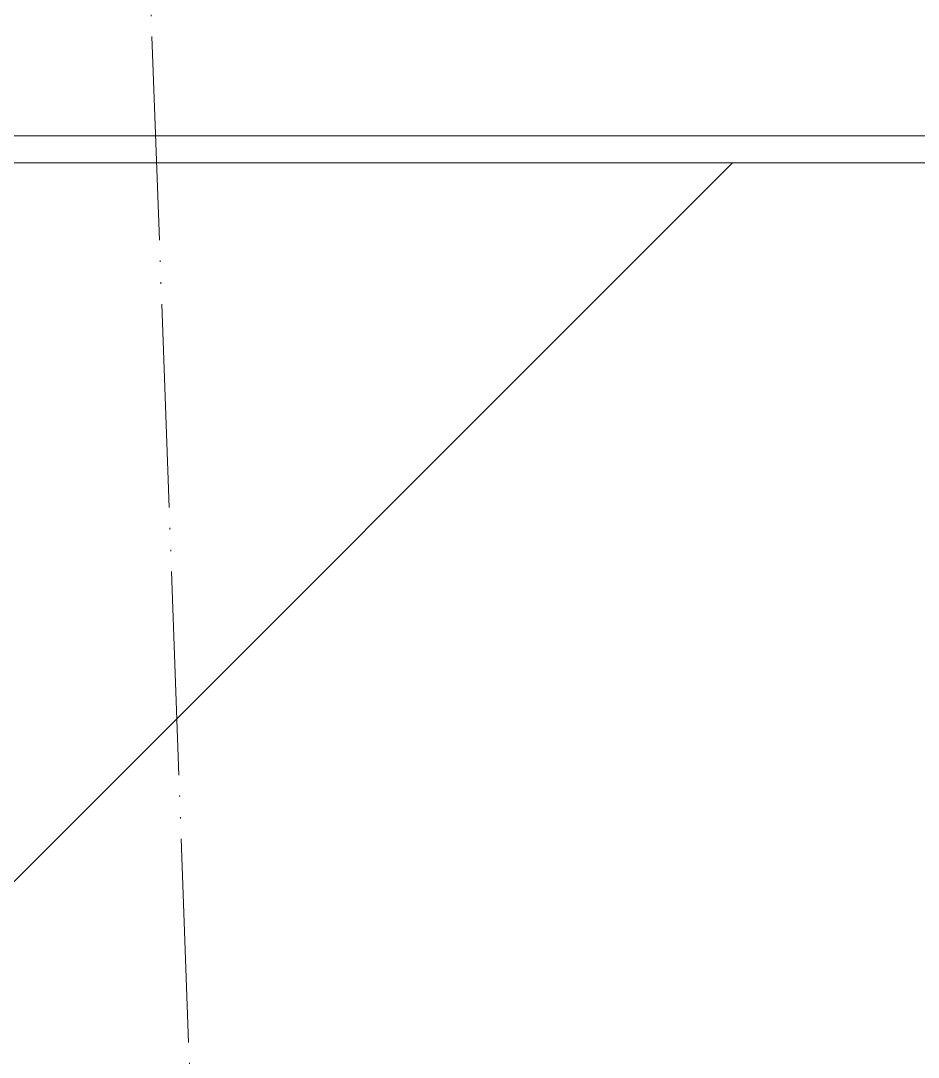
# Model space of a CAD drawing. Header units: millimetres. Extents: x -10051 to 73829, y -4843 to 44223.
# Drawn here: x 38317.8 to 38383.9, y 4575.4 to 4651.7 of the extents above; entities that cross this region are included whole.
import ezdxf

# ---------------------------------------------------------------- set-up
doc = ezdxf.new("R2010")
doc.units = ezdxf.units.MM
doc.linetypes.add('ADSK_Штрихпунктирная 2 точки_ш15 п1_5 п1_5 п1_5', pattern=[19.5, 15, -1.5, 0, -1.5, 0, -1.5])
doc.layers.add('Линии', color=7, linetype='Continuous', lineweight=9, true_color=0x00a600)
for name, color, linetype, lineweight in [('Потолки штриховка', 7, 'Continuous', 9), ('Стены отделка', 7, 'Continuous', 30), ('Стены штриховка', 7, 'Continuous', 9)]:
    doc.layers.add(name, color=color, linetype=linetype, lineweight=lineweight)

msp = doc.modelspace()

# ---------------------------------------------------------------- hatches: boundary and pattern name
at = {"layer": 'Потолки штриховка', "lineweight": 18, "true_color": 0x787878}
h = msp.add_hatch(dxfattribs=at)
h.set_pattern_fill('FP_47', color=8, style=0, pattern_type=2)
h.set_pattern_definition([(45, (0, 0), (-53.03301, 53.03301), [])])
h.paths.add_polyline_path([(38414.835, 2450.232), (38414.209, 4641.238), (38184.835, 4641.238), (38185.462, 2450.232), (38205.863, 2450.232)])
h.paths.add_polyline_path([(35864.835, 2450.232), (35864.835, 4641.238), (35634.835, 4641.238), (35634.835, 2450.232), (35636.081, 2450.232)])

# ---------------------------------------------------------------- linework, layer by layer
at = {"layer": 'Линии', "color": 7, "linetype": 'ADSK_Штрихпунктирная 2 точки_ш15 п1_5 п1_5 п1_5'}
msp.add_line((38414.835, 2253.428), (38184.835, 8565.209), dxfattribs=at)
at = {"layer": 'Стены отделка', "lineweight": 9}
msp.add_line((38448, 4641.238), (36350, 4641.238), dxfattribs=at)
at = {"layer": 'Стены штриховка'}
msp.add_line((38450, 4643.238), (36350, 4643.238), dxfattribs=at)

doc.saveas('drawing.dxf')
